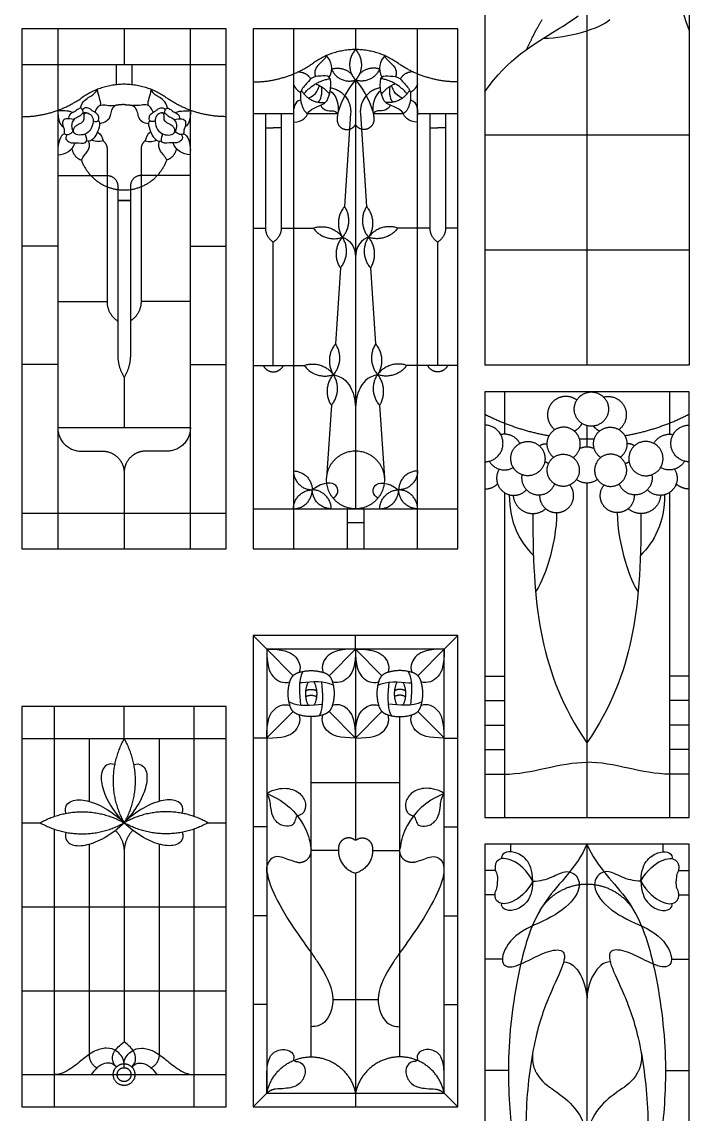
# Model space of a CAD drawing. Header units: millimetres. Extents: x -155 to 174, y -195 to 151.
# Drawn here: x 94.5 to 174.3, y -78.8 to 51.7 of the extents above; entities that cross this region are included whole.
import ezdxf

# ---------------------------------------------------------------- set-up
doc = ezdxf.new("R2010")
doc.units = ezdxf.units.MM
doc.header["$MEASUREMENT"] = 0
doc.layers.add('Layer 03', color=5, linetype='Continuous')

msp = doc.modelspace()

# ---------------------------------------------------------------- linework, layer by layer
at = {"layer": 'Layer 03'}
for p, q in [((149.85, 79.47), (149.85, 10.69)), ((98.79, 50.85), (98.79, -11.29)), ((114.66, -11.29), (114.66, 50.85)), ((126.97, 50.85), (126.97, -11.29)), ((134.4, 50.85), (134.4, 48.38)), ((141.83, -11.29), (141.83, 50.85)), ((118.95, 46.56), (94.5, 46.56)), ((134.4, 44.73), (134.4, -6.49)), ((149.85, 38.2), (174.3, 38.2)), ((104.69, 36.52), (104.69, 18.27)), ((108.76, 36.52), (108.76, 18.27)), ((105.98, 32.05), (105.98, 11.82)), ((107.48, 32.05), (107.48, 11.82)), ((122.17, 27.05), (123.63, 27.05)), ((125.52, 27.05), (129.34, 27.05)), ((143.28, 27.05), (139.46, 27.05)), ((146.63, 27.05), (145.17, 27.05)), ((149.85, 24.45), (174.3, 24.45)), ((122.17, 10.64), (128.26, 10.64)), ((146.63, 10.64), (140.54, 10.64)), ((174.3, 10.69), (149.85, 10.69)), ((149.85, 7.47), (149.85, -43.36)), ((174.3, 7.47), (149.85, 7.47)), ((152.21, 7.47), (152.21, 2.42)), ((171.94, 7.47), (171.94, 2.42)), ((174.3, -43.36), (174.3, 7.47)), ((152.21, -4.56), (152.21, -43.36)), ((171.94, -4.56), (171.94, -43.36)), ((122.17, -6.49), (146.63, -6.49)), ((94.5, -7), (118.95, -7)), ((122.17, -21.65), (122.17, -77.95)), ((146.63, -21.65), (122.17, -21.65)), ((146.63, -77.95), (146.63, -21.65)), ((145.01, -23.27), (123.79, -23.27)), ((123.79, -23.27), (123.79, -76.33)), ((126.95, -26.43), (123.79, -23.27)), ((134.4, -23.27), (134.4, -46.05)), ((141.85, -26.43), (145.01, -23.27)), ((145.01, -76.33), (145.01, -23.27)), ((98.35, -30.12), (98.35, -43.26)), ((115.1, -43.26), (115.1, -30.12)), ((118.95, -33.97), (94.5, -33.97)), ((149.85, -43.36), (174.3, -43.36)), ((98.35, -44.75), (98.35, -77.95)), ((115.1, -77.95), (115.1, -44.75)), ((134.4, -50.02), (134.4, -77.95)), ((94.5, -74.1), (118.95, -74.1)), ((123.79, -76.33), (145.01, -76.33)), ((122.17, -77.95), (146.63, -77.95))]:
    msp.add_line(p, q, dxfattribs=at)
for points in [[(149.85, 79.47), (174.3, 79.47), (174.3, 10.69)], [(162.07, 55.76), (162.07, 10.69)], [(106.73, 50.85), (106.73, 46.56)], [(105.78, 46.56), (105.78, 44.18)], [(107.67, 46.56), (107.67, 44.18)], [(122.17, 40.76), (126.97, 40.76)], [(123.63, 40.76), (123.63, 27.05)], [(125.52, 40.76), (125.52, 27.05)], [(128.65, 40.76), (132.28, 40.76)], [(133.82, 40.76), (133.08, 29.61)], [(134.98, 40.76), (135.72, 29.61)], [(136.52, 40.76), (140.15, 40.76)], [(141.83, 40.76), (146.63, 40.76)], [(143.28, 40.76), (143.28, 27.05)], [(145.17, 40.76), (145.17, 27.05)], [(123.63, 39.01), (124.57, 39.01)], [(125.52, 39.01), (124.57, 39.01)], [(143.28, 39.01), (144.23, 39.01)], [(145.17, 39.01), (144.23, 39.01)], [(98.79, 33.33), (104.69, 33.33)], [(114.66, 33.33), (108.76, 33.33)], [(105.98, 30.36), (107.46, 30.36)], [(107.48, 30.36), (105.99, 30.36)], [(98.79, 24.87), (94.5, 24.87)], [(114.66, 24.87), (118.95, 24.87)], [(124.57, 10.64), (124.57, 25.38)], [(144.23, 10.64), (144.23, 25.38)], [(132.6, 22.29), (132, 13.2)], [(136.2, 22.29), (136.8, 13.2)], [(98.79, 18.27), (104.69, 18.27)], [(114.66, 18.27), (108.76, 18.27)], [(98.79, 10.75), (94.5, 10.75)], [(114.66, 10.75), (118.95, 10.75)], [(106.73, 9.22), (106.73, 3.21)], [(131.52, 5.88), (130.94, -2.8)], [(137.28, 5.88), (137.85, -2.8)], [(98.79, 3.21), (114.66, 3.21)], [(162.07, 3.45), (162.07, 0.88)], [(101.59, 0.4), (104.14, 0.4)], [(111.86, 0.4), (109.31, 0.4)], [(106.73, -2.18), (106.73, -11.29)], [(162.07, -3.38), (162.07, -43.36)], [(133.4, -6.49), (133.4, -11.29)], [(135.4, -6.49), (135.4, -11.29)], [(133.4, -8.11), (135.4, -8.11)], [(123.79, -23.27), (122.17, -21.65)], [(134.4, -23.27), (134.4, -21.65)], [(145.01, -23.27), (146.63, -21.65)], [(134.4, -23.27), (131.24, -26.43)], [(134.4, -23.27), (137.56, -26.43)], [(149.85, -26.48), (152.21, -26.48)], [(174.3, -26.48), (171.94, -26.48)], [(149.85, -29.41), (152.21, -29.41)], [(174.3, -29.41), (171.94, -29.41)], [(106.73, -33.97), (106.73, -30.12)], [(126.95, -30.72), (123.79, -33.87)], [(129.09, -71.98), (129.09, -31.32)], [(134.4, -33.88), (131.24, -30.72)], [(134.4, -33.88), (137.56, -30.72)], [(139.71, -71.98), (139.71, -31.32)], [(141.85, -30.72), (145.01, -33.87)], [(149.85, -32.34), (152.21, -32.34)], [(174.3, -32.34), (171.94, -32.34)], [(123.79, -33.88), (122.17, -33.88)], [(145.01, -33.88), (146.63, -33.88)], [(102.54, -33.97), (102.54, -41.45)], [(110.92, -33.97), (110.92, -41.45)], [(149.85, -35.27), (152.21, -35.27)], [(174.3, -35.27), (171.94, -35.27)], [(149.85, -38.2), (152.21, -38.2)], [(174.3, -38.2), (171.94, -38.2)], [(129.09, -39.19), (139.71, -39.19)], [(94.5, -44.01), (96.69, -44.01)], [(116.76, -44.01), (118.95, -44.01)], [(123.79, -44.49), (122.17, -44.49)], [(145.01, -44.49), (146.63, -44.49)], [(102.54, -46.56), (102.54, -71.7)], [(110.92, -46.56), (110.92, -71.7)], [(152.96, -47.48), (152.96, -46.58)], [(162.07, -46.58), (162.07, -100.13)], [(171.19, -47.48), (171.19, -46.58)], [(106.73, -47.47), (106.73, -70.18)], [(132.35, -47.32), (129.09, -47.32)], [(136.45, -47.32), (139.71, -47.32)], [(151.13, -49.69), (149.85, -49.69)], [(173.02, -49.69), (174.3, -49.69)], [(151.08, -52.6), (149.85, -52.6)], [(173.06, -52.6), (174.3, -52.6)], [(94.5, -54.04), (118.95, -54.04)], [(123.79, -55.11), (122.17, -55.11)], [(145.01, -55.11), (146.63, -55.11)], [(151.96, -60.29), (149.85, -60.29)], [(172.19, -60.29), (174.3, -60.29)], [(94.5, -64.07), (118.95, -64.07)], [(131.69, -65.13), (137.11, -65.13)], [(123.79, -65.72), (122.17, -65.72)], [(145.01, -65.72), (146.63, -65.72)], [(106.73, -73.27), (106.73, -72.8)], [(152.68, -73.59), (149.85, -73.59)], [(171.47, -73.59), (174.3, -73.59)], [(123.79, -76.33), (122.17, -77.95)], [(145.01, -76.33), (146.63, -77.95)]]:
    msp.add_lwpolyline(points, dxfattribs=at)
for points in [[(94.5, -11.29), (118.95, -11.29), (118.95, 50.85), (94.5, 50.85)], [(122.17, -11.29), (146.63, -11.29), (146.63, 50.85), (122.17, 50.85)], [(94.5, -77.95), (118.95, -77.95), (118.95, -30.12), (94.5, -30.12)], [(149.85, -100.13), (174.3, -100.13), (174.3, -46.58), (149.85, -46.58)]]:
    msp.add_lwpolyline(points, close=True, dxfattribs=at)
for points, degree in [([(173.06, 59.66), (173.1, 58.49), (172.76, 56.32), (173.18, 53.72), (174.3, 50.65)], 3), ([(154.91, 48.44), (155.9, 50.65), (156.73, 51.96)], 2), ([(156.88, 49.74), (159.82, 49.77), (163.71, 50.91), (164.83, 51.96)], 3), ([(130.9, 47.64), (130.81, 47.26), (129.9, 46.66), (129.41, 45.83), (129.61, 45.14)], 3), ([(130.9, 47.64), (131.49, 46.97), (131.78, 46.05), (131.25, 45.09)], 3), ([(137.9, 47.64), (137.31, 46.97), (137.02, 46.05), (137.55, 45.09)], 3), ([(137.9, 47.64), (137.99, 47.26), (138.9, 46.66), (139.39, 45.83), (139.19, 45.14)], 3), ([(127.57, 45.73), (128.59, 45.65), (129.04, 44.87)], 2), ([(141.23, 45.73), (140.21, 45.65), (139.76, 44.87)], 2), ([(131.38, 44.92), (131.23, 45.21), (130.63, 45.26), (129.24, 45.13), (128.95, 44.76), (128.03, 43.79), (127.95, 43.51)], 3), ([(130.83, 42.08), (131.31, 42.58), (131.57, 43.96), (131.38, 44.92)], 3), ([(134.4, 44.73), (133.7, 44.04), (132.7, 42.25), (132.36, 41.07)], 3), ([(134.4, 44.73), (135.1, 44.04), (136.1, 42.25), (136.44, 41.07)], 3), ([(137.97, 42.08), (137.49, 42.58), (137.23, 43.96), (137.42, 44.92)], 3), ([(137.42, 44.92), (137.57, 45.21), (138.17, 45.26), (139.55, 45.13), (139.85, 44.76), (140.77, 43.79), (140.85, 43.51)], 3), ([(101.52, 41.38), (101.73, 42.23), (102.68, 42.75), (103.3, 43.16), (103.52, 43.62)], 3), ([(103.52, 43.62), (103.61, 42.84), (103.96, 42.25), (103.88, 41.72)], 3), ([(109.93, 43.62), (109.84, 42.84), (109.5, 42.25), (109.57, 41.72)], 3), ([(111.93, 41.38), (111.72, 42.23), (110.77, 42.75), (110.15, 43.16), (109.93, 43.62)], 3), ([(126.97, 44.29), (127.22, 43.58), (127.85, 43.26)], 2), ([(127.95, 43.51), (127.73, 43.08), (127.85, 41.94), (128.24, 40.99), (128.65, 40.76)], 3), ([(128.78, 42.58), (129.72, 42.92), (130.06, 43.86), (130.05, 44.09)], 3), ([(129.64, 44.29), (130.73, 43.81), (131.3, 43.07)], 2), ([(130.29, 43.96), (130.46, 43.08), (130.17, 42.3), (129.94, 42.09)], 3), ([(131.37, 43.45), (132.1, 43), (132.47, 41.67), (132.28, 40.76)], 3), ([(137.42, 43.45), (136.7, 43), (136.33, 41.67), (136.52, 40.76)], 3), ([(139.16, 44.29), (138.07, 43.81), (137.5, 43.07)], 2), ([(138.51, 43.96), (138.34, 43.08), (138.63, 42.3), (138.86, 42.09)], 3), ([(140.02, 42.58), (139.08, 42.92), (138.74, 43.86), (138.75, 44.09)], 3), ([(140.85, 43.51), (141.07, 43.08), (140.95, 41.94), (140.56, 40.99), (140.15, 40.76)], 3), ([(141.83, 44.29), (141.58, 43.58), (140.95, 43.26)], 2), ([(103.26, 40.88), (103.47, 41.38), (103.75, 41.79), (104.5, 41.78), (104.92, 41.69), (105.66, 41.69)], 3), ([(106.73, 41.8), (106.2, 41.8), (105.66, 41.69)], 2), ([(106.73, 41.8), (107.25, 41.8), (107.79, 41.69)], 2), ([(110.19, 40.88), (109.98, 41.38), (109.7, 41.79), (108.95, 41.78), (108.53, 41.69), (107.79, 41.69)], 3), ([(127.84, 42.33), (127.4, 42.25), (127.05, 41.7), (126.97, 41.12), (126.97, 40.52)], 3), ([(128.65, 40.76), (129.14, 41.44), (130.48, 41.72), (130.83, 42.08)], 3), ([(140.15, 40.76), (139.66, 41.44), (138.32, 41.72), (137.97, 42.08)], 3), ([(140.96, 42.33), (141.4, 42.25), (141.75, 41.7), (141.83, 41.12), (141.83, 40.52)], 3), ([(100.57, 40.84), (100, 41.17), (99.22, 40.96), (98.79, 41.12)], 3), ([(98.79, 41.12), (98.79, 40.16), (99, 39.3), (99.42, 39.2)], 3), ([(101.82, 40.75), (101.88, 41.11), (101.65, 41.45), (101.27, 41.32), (100.82, 40.93), (100.23, 40.71), (100.07, 40.3), (100.09, 40.07)], 3), ([(101.62, 39.64), (101.51, 39.56), (101.28, 39.47), (100.89, 39.23), (100.68, 38.92), (100.63, 38.52), (100.95, 38.16), (101.8, 38.13), (102.67, 38.57), (103.05, 39.52), (103.02, 40.43), (102.38, 40.86), (102.01, 40.84), (101.9, 40.52), (101.99, 39.95), (101.74, 39.72), (101.62, 39.64)], 3), ([(103.02, 39.86), (103.31, 39.72), (103.61, 39.82), (103.74, 40.07), (103.69, 40.55), (103.29, 40.9), (102.87, 41.05), (102.69, 41.31), (102.18, 41.48), (101.9, 41.39), (101.78, 41.2)], 3), ([(105.66, 41.69), (105.23, 41.38), (105.1, 40.37), (104.7, 39.74), (104.08, 39.59), (103.8, 39.52)], 3), ([(107.79, 41.69), (108.22, 41.38), (108.36, 40.37), (108.75, 39.74), (109.37, 39.59), (109.65, 39.52)], 3), ([(110.44, 39.86), (110.14, 39.72), (109.84, 39.82), (109.71, 40.07), (109.76, 40.55), (110.17, 40.9), (110.58, 41.05), (110.76, 41.31), (111.27, 41.48), (111.56, 41.39), (111.67, 41.2)], 3), ([(111.83, 39.64), (111.95, 39.56), (112.17, 39.47), (112.57, 39.23), (112.78, 38.92), (112.83, 38.52), (112.5, 38.16), (111.65, 38.13), (110.78, 38.57), (110.4, 39.52), (110.44, 40.43), (111.07, 40.86), (111.44, 40.84), (111.55, 40.52), (111.46, 39.95), (111.71, 39.72), (111.83, 39.64)], 3), ([(111.63, 40.75), (111.57, 41.11), (111.81, 41.45), (112.18, 41.32), (112.63, 40.93), (113.22, 40.71), (113.39, 40.3), (113.36, 40.07)], 3), ([(112.89, 40.84), (113.45, 41.17), (114.23, 40.96), (114.66, 41.12)], 3), ([(114.66, 41.12), (114.66, 40.16), (114.45, 39.3), (114.03, 39.2)], 3), ([(126.97, 39.72), (127.57, 39.73), (128.3, 40.07), (128.67, 40.53), (128.65, 40.76)], 3), ([(130.19, 41.72), (130.61, 41.13), (131.26, 41), (131.97, 41.12), (132.28, 40.76)], 3), ([(138.61, 41.72), (138.19, 41.13), (137.54, 41), (136.83, 41.12), (136.52, 40.76)], 3), ([(141.83, 39.72), (141.23, 39.73), (140.5, 40.07), (140.13, 40.53), (140.15, 40.76)], 3), ([(100.75, 40.02), (100.4, 40.08), (99.71, 40.15), (99.32, 39.88), (99.4, 39.13), (99.62, 38.81), (99.51, 38.24), (100.03, 38.15), (100.53, 38.46), (100.62, 38.62)], 3), ([(103.64, 39.91), (103.85, 39.75), (103.79, 39.11), (103.36, 38.05), (102.86, 37.49), (102.48, 37.4), (102.25, 37.48)], 3), ([(109.82, 39.91), (109.6, 39.75), (109.66, 39.11), (110.09, 38.05), (110.6, 37.49), (110.97, 37.4), (111.2, 37.48)], 3), ([(112.7, 40.02), (113.05, 40.08), (113.75, 40.15), (114.13, 39.88), (114.06, 39.13), (113.83, 38.81), (113.94, 38.24), (113.42, 38.15), (112.92, 38.46), (112.83, 38.62)], 3), ([(99.61, 38.33), (99.07, 38.15), (98.79, 37.12), (98.79, 36.31)], 3), ([(99.86, 38.21), (99.57, 37.68), (100.34, 37.14), (100.81, 37.32), (102.42, 37.05), (102.28, 37.81), (102.08, 38.3)], 3), ([(103.54, 38.52), (104.01, 38.28), (104.11, 37.76), (104.22, 37.47)], 3), ([(109.91, 38.52), (109.45, 38.28), (109.34, 37.76), (109.23, 37.47)], 3), ([(113.59, 38.21), (113.88, 37.68), (113.12, 37.14), (112.64, 37.32), (111.03, 37.05), (111.17, 37.81), (111.37, 38.3)], 3), ([(113.84, 38.33), (114.38, 38.15), (114.66, 37.12), (114.66, 36.31)], 3), ([(98.79, 35.82), (99.77, 35.86), (100.54, 36.34), (100.88, 37.25)], 3), ([(100.47, 36.55), (100.7, 35.51), (101.62, 35.17)], 2), ([(101.62, 35.17), (101.82, 35.61), (102.47, 36.19), (102.69, 36.99), (102.47, 37.44)], 3), ([(104.22, 37.47), (103.79, 37.32), (103.07, 37.42), (102.83, 37.55)], 3), ([(109.23, 37.47), (109.66, 37.32), (110.38, 37.42), (110.62, 37.55)], 3), ([(111.83, 35.17), (111.63, 35.61), (110.98, 36.19), (110.76, 36.99), (110.98, 37.44)], 3), ([(112.99, 36.55), (112.75, 35.51), (111.83, 35.17)], 2), ([(114.66, 35.82), (113.69, 35.86), (112.92, 36.34), (112.58, 37.25)], 3), ([(132.84, 25.95), (133.6, 25.72), (134.4, 24.9), (134.4, 23.53)], 3), ([(135.96, 25.95), (135.2, 25.72), (134.4, 24.9), (134.4, 23.53)], 3), ([(131.76, 9.54), (133.07, 9.23), (134.03, 7.9), (134.4, 6.39), (134.4, 5.21)], 3), ([(137.04, 9.54), (135.73, 9.23), (134.77, 7.9), (134.4, 6.39), (134.4, 5.21)], 3), ([(131.72, -5.23), (132.32, -4.87), (132.62, -3.4), (130.67, -3.18), (129.23, -4.23)], 3), ([(137.08, -5.23), (136.48, -4.87), (136.18, -3.4), (138.13, -3.18), (139.56, -4.23)], 3), ([(152.78, -4.81), (152.81, -8.21), (154.02, -10.42), (155.68, -12.08)], 3), ([(171.37, -4.81), (171.34, -8.21), (170.12, -10.42), (168.47, -12.08)], 3), ([(155.6, -7.06), (155.6, -13.49), (156.16, -22.25), (159.11, -30.09), (162.07, -34.47)], 3), ([(158.45, -6.95), (158.45, -10.81), (156.79, -15.4), (155.93, -16.38)], 3), ([(168.54, -7.06), (168.54, -13.49), (167.98, -22.25), (165.03, -30.09), (162.07, -34.47)], 3), ([(165.7, -6.95), (165.7, -10.81), (167.36, -15.4), (168.21, -16.38)], 3), ([(123.79, -23.27), (125.71, -23.27), (127.28, -23.79), (127.93, -25.26), (127.68, -26.03)], 3), ([(123.79, -23.27), (123.79, -25.19), (124.31, -26.76), (125.78, -27.41), (126.55, -27.16)], 3), ([(134.4, -23.27), (132.47, -23.27), (130.91, -23.79), (130.25, -25.26), (130.51, -26.03)], 3), ([(134.4, -23.27), (134.4, -25.19), (133.88, -26.76), (132.4, -27.41), (131.63, -27.16)], 3), ([(134.4, -23.27), (134.4, -25.19), (134.92, -26.76), (136.4, -27.41), (137.17, -27.16)], 3), ([(134.4, -23.27), (136.33, -23.27), (137.89, -23.79), (138.55, -25.26), (138.29, -26.03)], 3), ([(145.01, -23.27), (143.09, -23.27), (141.52, -23.79), (140.87, -25.26), (141.12, -26.03)], 3), ([(145.01, -23.27), (145.01, -25.19), (144.49, -26.76), (143.02, -27.41), (142.25, -27.16)], 3), ([(128.1, -25.93), (127.48, -27.09), (127.74, -28.71), (127.81, -29.94)], 3), ([(140.7, -25.93), (141.32, -27.09), (141.06, -28.71), (140.99, -29.94)], 3), ([(131.74, -27.58), (130.66, -27.01), (129.2, -27.18), (128.01, -27.27)], 3), ([(130.08, -31.22), (130.71, -30.05), (130.45, -28.44), (130.37, -27.21)], 3), ([(137.06, -27.58), (138.14, -27.01), (139.6, -27.18), (140.79, -27.27)], 3), ([(138.72, -31.22), (138.09, -30.05), (138.35, -28.44), (138.43, -27.21)], 3), ([(123.79, -33.88), (123.79, -31.95), (124.31, -30.39), (125.78, -29.73), (126.55, -29.99)], 3), ([(126.45, -29.56), (127.61, -30.19), (129.23, -29.93), (130.46, -29.85)], 3), ([(134.4, -33.88), (134.4, -31.95), (133.88, -30.39), (132.4, -29.73), (131.63, -29.99)], 3), ([(134.4, -33.88), (134.4, -31.95), (134.92, -30.39), (136.4, -29.73), (137.17, -29.99)], 3), ([(142.35, -29.56), (141.19, -30.19), (139.57, -29.93), (138.34, -29.85)], 3), ([(145.01, -33.88), (145.01, -31.95), (144.49, -30.39), (143.02, -29.73), (142.25, -29.99)], 3), ([(123.79, -33.88), (125.71, -33.88), (127.28, -33.36), (127.93, -31.88), (127.68, -31.11)], 3), ([(134.4, -33.88), (132.47, -33.88), (130.91, -33.36), (130.25, -31.88), (130.51, -31.11)], 3), ([(134.4, -33.88), (136.33, -33.88), (137.89, -33.36), (138.55, -31.88), (138.29, -31.11)], 3), ([(145.01, -33.88), (143.09, -33.88), (141.52, -33.36), (140.87, -31.88), (141.12, -31.11)], 3), ([(105.59, -37.05), (104.78, -36.81), (103.89, -37.63), (104, -39.58), (104.81, -41.61), (106.05, -43.33), (106.73, -44.01)], 3), ([(107.86, -37.05), (108.67, -36.81), (109.56, -37.63), (109.46, -39.58), (108.65, -41.61), (107.4, -43.33), (106.73, -44.01)], 3), ([(152.21, -38.2), (155.41, -38.2), (158.9, -36.77), (162.07, -36.77)], 3), ([(171.94, -38.2), (168.73, -38.2), (165.24, -36.77), (162.07, -36.77)], 3), ([(99.77, -42.87), (99.53, -42.06), (100.35, -41.17), (102.3, -41.27), (104.33, -42.09), (106.05, -43.33), (106.73, -44.01)], 3), ([(113.68, -42.87), (113.92, -42.06), (113.11, -41.17), (111.15, -41.27), (109.12, -42.09), (107.4, -43.33), (106.73, -44.01)], 3), ([(99.77, -45.14), (99.53, -45.95), (100.35, -46.84), (102.3, -46.74), (104.33, -45.92), (106.05, -44.68), (106.73, -44.01)], 3), ([(113.68, -45.14), (113.92, -45.95), (113.11, -46.84), (111.15, -46.74), (109.12, -45.92), (107.4, -44.68), (106.73, -44.01)], 3), ([(162.07, -46.58), (160.86, -49.36), (156.59, -53), (153.98, -60.2), (152.32, -71.75), (153.08, -81.4), (153.76, -86.8), (153.96, -94.02), (152.96, -97.02)], 3), ([(162.07, -46.58), (163.28, -49.36), (167.55, -53), (170.16, -60.2), (171.83, -71.75), (171.06, -81.4), (170.39, -86.8), (170.19, -94.02), (171.19, -97.02)], 3), ([(155.61, -50.98), (154.88, -49.62), (152.98, -48.16), (151.24, -48.26), (150.98, -49.56), (151.36, -50.09), (151.39, -50.64), (151.39, -50.98)], 3), ([(155.61, -50.98), (155.56, -49.63), (154.98, -48.27), (153.32, -47.36), (152.07, -47.53), (151.81, -48.06), (151.9, -48.3)], 3), ([(168.53, -50.98), (168.59, -49.63), (169.17, -48.27), (170.82, -47.36), (172.07, -47.53), (172.34, -48.06), (172.24, -48.3)], 3), ([(168.53, -50.98), (169.27, -49.62), (171.16, -48.16), (172.9, -48.26), (173.17, -49.56), (172.79, -50.09), (172.75, -50.64), (172.75, -50.98)], 3), ([(155.61, -50.98), (156.51, -50.98), (157.9, -50.57), (159.72, -49.5), (161.28, -50.5), (161.18, -52.74), (158.02, -55.47), (153.55, -56.94), (151.56, -60.08), (152.37, -61.63), (154.77, -60.67), (157.25, -59.29), (159.49, -59.01), (159.45, -60.73), (157.65, -64.33), (155.73, -69.46), (154.51, -78.82), (155.09, -87.15), (156.89, -92.98), (160.07, -95.35), (162.07, -95.35)], 3), ([(168.53, -50.98), (167.63, -50.98), (166.24, -50.57), (164.43, -49.5), (162.86, -50.5), (162.97, -52.74), (166.13, -55.47), (170.6, -56.94), (172.59, -60.08), (171.78, -61.63), (169.38, -60.67), (166.89, -59.29), (164.65, -59.01), (164.69, -60.73), (166.5, -64.33), (168.42, -69.46), (169.64, -78.82), (169.06, -87.15), (167.26, -92.98), (164.07, -95.35), (162.07, -95.35)], 3), ([(155.61, -50.98), (154.88, -52.34), (152.98, -53.79), (151.24, -53.7), (150.98, -52.39), (151.36, -51.86), (151.39, -51.31), (151.39, -50.98)], 3), ([(155.61, -50.98), (155.56, -52.32), (154.98, -53.68), (153.32, -54.59), (152.07, -54.42), (151.81, -53.89), (151.9, -53.66)], 3), ([(168.53, -50.98), (169.27, -52.34), (171.16, -53.79), (172.9, -53.7), (173.17, -52.39), (172.79, -51.86), (172.75, -51.31), (172.75, -50.98)], 3), ([(168.53, -50.98), (168.59, -52.32), (169.17, -53.68), (170.82, -54.59), (172.07, -54.42), (172.34, -53.89), (172.24, -53.66)], 3), ([(159.29, -60.62), (160.11, -60.62), (161.51, -61.91), (162.07, -64.22), (162.07, -65.18)], 3), ([(164.86, -60.62), (164.04, -60.62), (162.64, -61.91), (162.07, -64.22), (162.07, -65.18)], 3), ([(105.81, -73.18), (105.46, -72.83), (105.25, -72.2), (105.47, -71.36), (106.13, -70.61), (106.73, -70.18)], 3), ([(107.64, -73.18), (107.99, -72.83), (108.2, -72.2), (107.98, -71.36), (107.32, -70.61), (106.73, -70.18)], 3), ([(106.73, -72.8), (106.73, -72.18), (105.97, -71.18), (104.65, -70.81), (103.15, -71.23), (101.95, -72.11), (100.44, -73.4), (99.16, -74.1), (98.35, -74.1)], 3), ([(106.73, -72.8), (106.73, -72.18), (107.49, -71.18), (108.81, -70.81), (110.3, -71.23), (111.5, -72.11), (113.01, -73.4), (114.29, -74.1), (115.1, -74.1)], 3), ([(105.81, -73.18), (105.46, -72.83), (104.82, -72.63), (103.99, -72.84), (103.23, -73.5), (102.8, -74.1)], 3), ([(107.64, -73.18), (107.99, -72.83), (108.63, -72.63), (109.46, -72.84), (110.22, -73.5), (110.65, -74.1)], 3)]:
    msp.add_open_spline(points, degree=degree, dxfattribs=at)
for points, knots in [([(149.85, 43.31), (152.67, 47.36), (156.48, 49.41), (160.2, 51.83), (161.04, 52.4)], [0, 0, 0, 0, 14.329358, 18.581767, 18.581767, 18.581767, 18.581767]), ([(101.73, 40.7), (101.7, 40.68), (101.58, 40.58), (101.49, 40.41), (100.84, 40.18), (100.49, 39.71), (100.43, 39.26), (100.47, 39.05), (100.48, 39.01)], [0.589754, 0.589754, 0.589754, 0.589754, 0.834135, 1.668269, 2.502404, 3.336539, 4.170674, 4.337174, 4.337174, 4.337174, 4.337174]), ([(111.72, 40.7), (111.75, 40.68), (111.87, 40.58), (111.96, 40.41), (112.61, 40.18), (112.96, 39.71), (113.02, 39.26), (112.98, 39.05), (112.97, 39.01)], [0.589754, 0.589754, 0.589754, 0.589754, 0.834135, 1.668269, 2.502404, 3.336539, 4.170674, 4.337174, 4.337174, 4.337174, 4.337174]), ([(123.79, -40.5), (124.67, -39.96), (126.33, -39.72), (127.86, -40.43), (128.59, -41.73), (128.25, -42.9), (127.74, -43.08), (127.25, -43.25), (127.16, -43.96), (126.77, -44.46), (125.55, -44.46), (124.51, -43.51), (124.3, -42.46), (124.21, -41.59), (124.14, -41.31)], [0, 0, 0, 0, 1.982943, 3.965885, 5.948828, 7.931771, 9.914714, 11.897656, 13.880599, 15.863542, 17.846485, 19.829427, 21.81237, 22.94802, 22.94802, 22.94802, 22.94802]), ([(145.01, -40.5), (144.13, -39.96), (142.47, -39.72), (140.94, -40.43), (140.21, -41.73), (140.55, -42.9), (141.06, -43.08), (141.55, -43.25), (141.64, -43.96), (142.03, -44.46), (143.25, -44.46), (144.29, -43.51), (144.5, -42.46), (144.59, -41.59), (144.65, -41.31)], [0, 0, 0, 0, 1.982943, 3.965885, 5.948828, 7.931771, 9.914714, 11.897656, 13.880599, 15.863542, 17.846485, 19.829427, 21.81237, 22.94802, 22.94802, 22.94802, 22.94802]), ([(123.79, -40.5), (126.22, -41.53), (128.36, -44.13), (128.94, -46.12), (129.05, -46.95), (129.08, -47.13)], [0, 0, 0, 0, 4.573273, 9.146546, 10.810412, 10.810412, 10.810412, 10.810412]), ([(145.01, -40.5), (142.58, -41.53), (140.44, -44.13), (139.86, -46.12), (139.75, -46.95), (139.72, -47.13)], [0, 0, 0, 0, 4.573273, 9.146546, 10.810412, 10.810412, 10.810412, 10.810412]), ([(127.42, -48.72), (127.27, -48.69), (126.59, -48.52), (125.22, -47.86), (124.24, -48.21), (123.93, -48.81), (123.85, -49.1)], [21.449317, 21.449317, 21.449317, 21.449317, 22.866366, 27.439639, 32.012912, 34.933212, 34.933212, 34.933212, 34.933212]), ([(141.38, -48.72), (141.53, -48.69), (142.21, -48.52), (143.58, -47.86), (144.56, -48.21), (144.87, -48.81), (144.95, -49.1)], [21.449317, 21.449317, 21.449317, 21.449317, 22.866366, 27.439639, 32.012912, 34.933212, 34.933212, 34.933212, 34.933212]), ([(123.82, -49.97), (123.91, -50.51), (124.28, -51.87), (126.18, -55.52), (128.29, -58.38), (129.09, -59.52)], [37.367107, 37.367107, 37.367107, 37.367107, 41.159458, 45.732731, 49.086618, 49.086618, 49.086618, 49.086618]), ([(144.98, -49.97), (144.89, -50.51), (144.52, -51.87), (142.62, -55.52), (140.51, -58.38), (139.71, -59.52)], [37.367107, 37.367107, 37.367107, 37.367107, 41.159458, 45.732731, 49.086618, 49.086618, 49.086618, 49.086618]), ([(129.09, -59.52), (129.38, -59.94), (130.72, -61.86), (132.16, -64.64), (131.08, -68.11), (129.66, -68.37), (129.09, -68.37)], [49.086618, 49.086618, 49.086618, 49.086618, 50.306004, 54.879278, 59.452551, 64.025824, 64.025824, 64.025824, 64.025824]), ([(139.71, -59.52), (139.41, -59.94), (138.08, -61.86), (136.64, -64.64), (137.72, -68.11), (139.14, -68.37), (139.71, -68.37)], [49.086618, 49.086618, 49.086618, 49.086618, 50.306004, 54.879278, 59.452551, 64.025824, 64.025824, 64.025824, 64.025824]), ([(123.79, -76.33), (123.79, -74.24), (123.79, -72.91), (124.34, -71.36), (126.09, -70.91), (127.1, -71.68), (127, -72.14), (126.97, -72.39), (127.24, -72.55), (127.7, -72.53), (128.35, -73.04), (128.45, -74.17), (127.7, -75.42), (126.25, -75.78), (125.19, -75.8), (124.84, -75.83)], [0, 0, 0, 0, 2.098448, 4.196895, 6.295343, 8.393791, 10.492238, 12.590686, 14.689133, 16.787581, 18.886029, 20.984476, 23.082924, 25.181372, 26.334377, 26.334377, 26.334377, 26.334377]), ([(145.01, -76.33), (145.01, -74.24), (145.01, -72.91), (144.46, -71.36), (142.71, -70.91), (141.7, -71.68), (141.8, -72.14), (141.83, -72.39), (141.56, -72.55), (141.1, -72.53), (140.45, -73.04), (140.35, -74.17), (141.1, -75.42), (142.55, -75.78), (143.61, -75.8), (143.96, -75.83)], [0, 0, 0, 0, 2.098448, 4.196895, 6.295343, 8.393791, 10.492238, 12.590686, 14.689133, 16.787581, 18.886029, 20.984476, 23.082924, 25.181372, 26.334377, 26.334377, 26.334377, 26.334377]), ([(156.05, -73.93), (156.63, -74.96), (158.58, -76.21), (160.68, -77.86), (162.07, -80.26), (162.07, -82.51)], [1.742588, 1.742588, 1.742588, 1.742588, 5.805251, 11.610502, 17.415754, 17.415754, 17.415754, 17.415754]), ([(168.1, -73.93), (167.52, -74.96), (165.57, -76.21), (163.47, -77.86), (162.07, -80.26), (162.07, -82.51)], [1.742588, 1.742588, 1.742588, 1.742588, 5.805251, 11.610502, 17.415754, 17.415754, 17.415754, 17.415754])]:
    msp.add_open_spline(points, degree=3, knots=knots, dxfattribs=at)
for points, weights in [([(139.44, 46.78), (134.4, 50.33), (129.36, 46.78)], [1, 0.817915526908, 1]), ([(134.4, 48.38), (132.74, 46.55), (134.4, 44.73)], [1, 0.738820989897, 1]), ([(134.4, 48.38), (136.06, 46.55), (134.4, 44.73)], [1, 0.738820989897, 1]), ([(122.17, 44.51), (126.13, 44.51), (129.36, 46.78)], [1, 0.953392608375, 1]), ([(131.52, 46.05), (132.92, 46.49), (133.94, 45.43)], [1, 0.847858340296, 1]), ([(131.52, 46.05), (132.36, 44.08), (134.4, 44.73)], [1, 0.738820989897, 1]), ([(137.28, 46.05), (136.44, 44.08), (134.4, 44.73)], [1, 0.738820989897, 1]), ([(137.28, 46.05), (135.88, 46.49), (134.86, 45.43)], [1, 0.847858340296, 1]), ([(146.63, 44.51), (142.67, 44.51), (139.44, 46.78)], [1, 0.953392608375, 1]), ([(128.24, 43.09), (129.47, 44.59), (131.38, 44.92)], [1, 0.93706887506, 1]), ([(140.56, 43.09), (139.33, 44.59), (137.42, 44.92)], [1, 0.93706887506, 1]), ([(111.77, 42.63), (106.73, 46.18), (101.69, 42.63)], [1, 0.817915526908, 1]), ([(127.95, 43.51), (128.89, 41.8), (130.83, 42.08)], [1, 0.821383548072, 1]), ([(131.42, 43.82), (133.99, 43.37), (133.82, 40.76)], [1, 0.744415970625, 1]), ([(137.38, 43.82), (134.81, 43.37), (134.98, 40.76)], [1, 0.744415970625, 1]), ([(140.85, 43.51), (139.91, 41.8), (137.97, 42.08)], [1, 0.821383548072, 1]), ([(94.5, 40.36), (98.45, 40.36), (101.69, 42.63)], [1, 0.953392608375, 1]), ([(118.95, 40.36), (115, 40.36), (111.77, 42.63)], [1, 0.953392608375, 1]), ([(102.21, 40.83), (101.95, 40.83), (101.73, 40.7)], [1, 0.961974500096, 1]), ([(111.25, 40.83), (111.5, 40.83), (111.72, 40.7)], [1, 0.961974500096, 1]), ([(132.36, 41.07), (132.2, 40.54), (132.21, 39.98)], [1, 0.989203844336, 1]), ([(136.44, 41.07), (136.6, 40.54), (136.59, 39.98)], [1, 0.989203844336, 1]), ([(100.48, 39.01), (100.55, 38.69), (100.75, 38.41)], [1, 0.980605611627, 1]), ([(112.97, 39.01), (112.9, 38.69), (112.71, 38.41)], [1, 0.980605611627, 1]), ([(104.22, 37.47), (104.69, 37.11), (104.69, 36.52)], [1, 0.896935630433, 1]), ([(109.23, 37.47), (108.76, 37.11), (108.76, 36.52)], [1, 0.896935630433, 1]), ([(104.69, 33.33), (105.98, 33.33), (105.98, 32.05)], [1, 0.707106781187, 1]), ([(108.76, 33.33), (107.48, 33.33), (107.48, 32.05)], [1, 0.707106781187, 1]), ([(133.08, 29.61), (131.61, 27.87), (132.84, 25.95)], [1, 0.804207807563, 1]), ([(133.08, 29.61), (134.32, 27.69), (132.84, 25.95)], [1, 0.804207807563, 1]), ([(135.72, 29.61), (134.48, 27.69), (135.96, 25.95)], [1, 0.804207807563, 1]), ([(135.72, 29.61), (137.19, 27.87), (135.96, 25.95)], [1, 0.804207807563, 1]), ([(123.63, 27.05), (123.63, 25.95), (124.57, 25.38)], [1, 0.870269914318, 1]), ([(125.52, 27.05), (125.52, 25.95), (124.57, 25.38)], [1, 0.870269914318, 1]), ([(129.34, 27.05), (131.5, 27.79), (132.84, 25.95)], [1, 0.804207807563, 1]), ([(129.34, 27.05), (130.69, 25.21), (132.84, 25.95)], [1, 0.804207807563, 1]), ([(139.46, 27.05), (137.3, 27.79), (135.96, 25.95)], [1, 0.804207807563, 1]), ([(139.46, 27.05), (138.11, 25.21), (135.96, 25.95)], [1, 0.804207807563, 1]), ([(143.28, 27.05), (143.28, 25.95), (144.23, 25.38)], [1, 0.870269914318, 1]), ([(145.17, 27.05), (145.17, 25.95), (144.23, 25.38)], [1, 0.870269914318, 1]), ([(132.6, 22.29), (131.37, 24.21), (132.84, 25.95)], [1, 0.804207807563, 1]), ([(132.6, 22.29), (134.07, 24.03), (132.84, 25.95)], [1, 0.804207807563, 1]), ([(136.2, 22.29), (134.73, 24.03), (135.96, 25.95)], [1, 0.804207807563, 1]), ([(136.2, 22.29), (137.43, 24.21), (135.96, 25.95)], [1, 0.804207807563, 1]), ([(104.69, 18.27), (104.69, 16.75), (105.98, 15.94)], [1, 0.875720050459, 1]), ([(108.76, 18.27), (108.76, 16.75), (107.48, 15.94)], [1, 0.875720050459, 1]), ([(132, 13.2), (130.53, 11.46), (131.76, 9.54)], [1, 0.804207807563, 1]), ([(132, 13.2), (133.23, 11.28), (131.76, 9.54)], [1, 0.804207807563, 1]), ([(136.8, 13.2), (135.57, 11.28), (137.04, 9.54)], [1, 0.804207807563, 1]), ([(136.8, 13.2), (138.27, 11.46), (137.04, 9.54)], [1, 0.804207807563, 1]), ([(105.98, 11.82), (105.98, 10.41), (106.73, 9.22)], [1, 0.960943143622, 1]), ([(107.48, 11.82), (107.48, 10.41), (106.73, 9.22)], [1, 0.960943143622, 1]), ([(128.26, 10.64), (130.41, 11.38), (131.76, 9.54)], [1, 0.804207807563, 1]), ([(128.26, 10.64), (129.6, 8.79), (131.76, 9.54)], [1, 0.804207807563, 1]), ([(140.54, 10.64), (138.39, 11.38), (137.04, 9.54)], [1, 0.804207807563, 1]), ([(140.54, 10.64), (139.2, 8.79), (137.04, 9.54)], [1, 0.804207807563, 1]), ([(131.52, 5.88), (130.29, 7.8), (131.76, 9.54)], [1, 0.804207807563, 1]), ([(131.52, 5.88), (132.99, 7.62), (131.76, 9.54)], [1, 0.804207807563, 1]), ([(137.28, 5.88), (135.81, 7.62), (137.04, 9.54)], [1, 0.804207807563, 1]), ([(137.28, 5.88), (138.51, 7.8), (137.04, 9.54)], [1, 0.804207807563, 1]), ([(149.85, 4.82), (153.5, 2.94), (157.54, 2.25)], [1, 0.988395079148, 1]), ([(166.6, 2.25), (170.65, 2.94), (174.3, 4.82)], [1, 0.988395079148, 1]), ([(98.79, 3.21), (98.79, 0.4), (101.59, 0.4)], [1, 0.707106781187, 1]), ([(114.66, 3.21), (114.66, 0.4), (111.86, 0.4)], [1, 0.707106781187, 1]), ([(160.57, 2.79), (161.18, 3.11), (161.5, 3.71)], [1, 0.95529886902, 1]), ([(163.57, 2.79), (163.15, 3.01), (162.85, 3.39)], [1, 0.977079233211, 1]), ([(154.07, 1.32), (153.31, 2.7), (151.77, 2.37)], [1, 0.803548800868, 1]), ([(161.19, 1.87), (162.07, 1.84), (162.96, 1.87)], [1, 0.999448206184, 1]), ([(170.07, 1.32), (170.84, 2.7), (172.38, 2.37)], [1, 0.803548800868, 1]), ([(156.4, 1.01), (156.78, 1.35), (157.29, 1.27)], [1, 0.902835672919, 1]), ([(162.95, 0.69), (162.07, 1.09), (161.19, 0.69)], [1, 0.910837222534, 1]), ([(167.75, 1.01), (167.36, 1.35), (166.86, 1.27)], [1, 0.902835672919, 1]), ([(150.38, -0.8), (151.45, -2.6), (153.27, -1.56)], [1, 0.714004412692, 1]), ([(157.48, -1.11), (157.27, -0.96), (157.03, -0.87)], [1, 0.992174057126, 1]), ([(166.66, -1.11), (166.88, -0.96), (167.12, -0.87)], [1, 0.992174057126, 1]), ([(173.76, -0.8), (172.69, -2.6), (170.88, -1.56)], [1, 0.714004412692, 1]), ([(126.97, -1.97), (127, -4.2), (129.23, -4.23)], [1, 0.715787817253, 1]), ([(126.97, -1.97), (129.21, -2), (129.23, -4.23)], [1, 0.715787817253, 1]), ([(141.83, -1.97), (139.59, -2), (139.56, -4.23)], [1, 0.715787817253, 1]), ([(141.83, -1.97), (141.8, -4.2), (139.56, -4.23)], [1, 0.715787817253, 1]), ([(149.85, -4.13), (150.74, -4.13), (151.39, -3.51)], [1, 0.928523097362, 1]), ([(160.83, -2.98), (162.07, -3.88), (163.32, -2.98)], [1, 0.810353348935, 1]), ([(174.3, -4.13), (173.4, -4.13), (172.76, -3.51)], [1, 0.928523097362, 1]), ([(126.97, -6.49), (127, -4.26), (129.23, -4.23)], [1, 0.715787817253, 1]), ([(126.97, -6.49), (129.21, -6.46), (129.23, -4.23)], [1, 0.715787817253, 1]), ([(131.5, -6.49), (129.26, -6.46), (129.23, -4.23)], [1, 0.715787817253, 1]), ([(131.5, -6.49), (131.47, -4.26), (129.23, -4.23)], [1, 0.715787817253, 1]), ([(137.3, -6.49), (137.33, -4.26), (139.56, -4.23)], [1, 0.715787817253, 1]), ([(137.3, -6.49), (139.54, -6.46), (139.56, -4.23)], [1, 0.715787817253, 1]), ([(141.83, -6.49), (139.59, -6.46), (139.56, -4.23)], [1, 0.715787817253, 1]), ([(141.83, -6.49), (141.8, -4.26), (139.56, -4.23)], [1, 0.715787817253, 1]), ([(127.46, -26.1), (129.09, -25.53), (130.72, -26.1)], [1, 0.942321273746, 1]), ([(141.34, -26.1), (139.71, -25.53), (138.08, -26.1)], [1, 0.942321273746, 1]), ([(126.62, -30.2), (126.05, -28.57), (126.62, -26.94)], [1, 0.942321267685, 1]), ([(126.62, -26.94), (126.84, -26.32), (127.46, -26.1)], [1, 0.902997502745, 1]), ([(128.01, -27.27), (127.87, -27.28), (127.72, -27.29)], [1, 0.999990576274, 1]), ([(128.73, -27.22), (128.07, -28.59), (128.73, -29.97)], [1, 0.901742735295, 1]), ([(129.43, -27.18), (130.11, -28.55), (129.47, -29.93)], [1, 0.901860566863, 1]), ([(130.72, -26.1), (131.34, -26.32), (131.56, -26.94)], [1, 0.90299757747, 1]), ([(131.56, -26.94), (132.14, -28.57), (131.56, -30.2)], [1, 0.94232119449, 1]), ([(137.24, -26.94), (136.66, -28.57), (137.24, -30.2)], [1, 0.94232119449, 1]), ([(138.08, -26.1), (137.46, -26.32), (137.24, -26.94)], [1, 0.90299757747, 1]), ([(139.37, -27.18), (138.69, -28.55), (139.33, -29.93)], [1, 0.901860566863, 1]), ([(140.07, -27.22), (140.73, -28.59), (140.07, -29.97)], [1, 0.901742735295, 1]), ([(140.79, -27.27), (140.93, -27.28), (141.07, -27.29)], [1, 0.999990576274, 1]), ([(142.18, -26.94), (141.96, -26.32), (141.34, -26.1)], [1, 0.902997502745, 1]), ([(142.18, -30.2), (142.75, -28.57), (142.18, -26.94)], [1, 0.942321267685, 1]), ([(128.44, -28.24), (129.09, -27.87), (129.75, -28.24)], [1, 0.869537121949, 1]), ([(140.36, -28.24), (139.71, -27.87), (139.05, -28.24)], [1, 0.869537121949, 1]), ([(128.44, -28.94), (129.09, -28.57), (129.75, -28.94)], [1, 0.869537121949, 1]), ([(140.36, -28.94), (139.71, -28.57), (139.05, -28.94)], [1, 0.869537121949, 1]), ([(127.46, -31.04), (126.84, -30.82), (126.62, -30.2)], [1, 0.902997713447, 1]), ([(130.72, -31.04), (129.09, -31.62), (127.46, -31.04)], [1, 0.942321277915, 1]), ([(131.56, -30.2), (131.34, -30.82), (130.72, -31.04)], [1, 0.902997613355, 1]), ([(137.24, -30.2), (137.46, -30.82), (138.08, -31.04)], [1, 0.902997613355, 1]), ([(138.08, -31.04), (139.71, -31.62), (141.34, -31.04)], [1, 0.942321277915, 1]), ([(141.34, -31.04), (141.96, -30.82), (142.18, -30.2)], [1, 0.902997713447, 1]), ([(106.73, -33.97), (103.89, -38.99), (106.73, -44.01)], [1, 0.870334259622, 1]), ([(106.73, -33.97), (109.56, -38.99), (106.73, -44.01)], [1, 0.870334259622, 1]), ([(124.14, -41.31), (124.04, -40.87), (123.79, -40.5)], [1, 0.983973348218, 1]), ([(144.65, -41.31), (144.76, -40.87), (145.01, -40.5)], [1, 0.983973348218, 1]), ([(96.69, -44.01), (101.71, -41.17), (106.73, -44.01)], [1, 0.870334259622, 1]), ([(116.76, -44.01), (111.74, -41.17), (106.73, -44.01)], [1, 0.870334259622, 1]), ([(96.69, -44.01), (101.71, -46.84), (106.73, -44.01)], [1, 0.870334259622, 1]), ([(116.76, -44.01), (111.74, -46.84), (106.73, -44.01)], [1, 0.870334259622, 1]), ([(105.68, -44.91), (106.73, -45.97), (106.73, -47.47)], [1, 0.925983396574, 1]), ([(107.77, -44.91), (106.73, -45.97), (106.73, -47.47)], [1, 0.925983396574, 1]), ([(132.4, -46.8), (131.91, -49.33), (134.4, -50.02)], [1, 0.735234072992, 1]), ([(134.24, -46.01), (134.4, -46.11), (134.56, -46.01)], [1, 0.841196437783, 1]), ([(136.4, -46.8), (136.89, -49.33), (134.4, -50.02)], [1, 0.735234072992, 1]), ([(123.82, -49.97), (123.74, -49.53), (123.85, -49.1)], [1, 0.977501633911, 1]), ([(144.98, -49.97), (145.06, -49.53), (144.95, -49.1)], [1, 0.977501633911, 1]), ([(102.54, -71.7), (102.54, -72.79), (103.49, -73.31)], [1, 0.861663837727, 1]), ([(110.92, -71.7), (110.92, -72.79), (109.96, -73.31)], [1, 0.861663837727, 1]), ([(155.61, -71.32), (155.36, -72.7), (156.05, -73.93)], [1, 0.939819653928, 1]), ([(168.54, -71.32), (168.79, -72.7), (168.1, -73.93)], [1, 0.939819653928, 1]), ([(124.84, -75.83), (124.23, -75.9), (123.79, -76.33)], [1, 0.941941360782, 1]), ([(143.96, -75.83), (144.57, -75.9), (145.01, -76.33)], [1, 0.941941360782, 1])]:
    msp.add_rational_spline(points, weights, degree=2, dxfattribs=at)
for points, weights, knots in [([(132.21, 39.98), (132.22, 39.09), (133.08, 38.86), (133.95, 38.63), (134.4, 39.41)], [1, 0.795242928741, 1, 0.795242928741, 1], [13.181139, 13.181139, 13.181139, 15.660165, 15.660165, 18.139192, 18.139192, 18.139192]), ([(136.59, 39.98), (136.58, 39.09), (135.71, 38.86), (134.85, 38.63), (134.4, 39.41)], [1, 0.795242844931, 1, 0.795242844931, 1], [13.181138, 13.181138, 13.181138, 15.660165, 15.660165, 18.139192, 18.139192, 18.139192]), ([(101.62, 35.17), (102.92, 31.6), (106.73, 31.6), (110.53, 31.6), (111.83, 35.17)], [1, 0.819308085232, 1, 0.819308085232, 1], [30.730998, 30.730998, 30.730998, 41.48038, 41.48038, 52.229763, 52.229763, 52.229763]), ([(123.37, 10.64), (123.73, 9.87), (124.57, 9.87), (125.42, 9.87), (125.77, 10.64)], [1, 0.843130090433, 1, 0.843130090433, 1], [0, 0, 0, 2.435308, 2.435308, 4.870616, 4.870616, 4.870616]), ([(145.43, 10.64), (145.07, 9.87), (144.23, 9.87), (143.38, 9.87), (143.03, 10.64)], [1, 0.843130090433, 1, 0.843130090433, 1], [0, 0, 0, 2.435308, 2.435308, 4.870616, 4.870616, 4.870616]), ([(160.87, 6.5), (160.14, 7.05), (159.24, 6.91), (158.34, 6.78), (157.79, 6.05), (157.25, 5.32), (157.38, 4.42), (157.52, 3.52), (158.25, 2.97)], [1, 0.923804469492, 1, 0.923804469492, 1, 0.923804469492, 1, 0.923804469492, 1], [14.433989, 14.433989, 14.433989, 18.550245, 18.550245, 22.6665, 22.6665, 26.782756, 26.782756, 30.899011, 30.899011, 30.899011]), ([(164.56, 4.8), (165.19, 6.74), (163.24, 7.37), (161.29, 8), (160.66, 6.05), (160.03, 4.1), (161.98, 3.47), (163.93, 2.85), (164.56, 4.8)], [1, 0.707106781187, 1, 0.707106781187, 1, 0.707106781187, 1, 0.707106781187, 1], [0, 0, 0, 7.669238, 7.669238, 15.338476, 15.338476, 23.007713, 23.007713, 30.676951, 30.676951, 30.676951]), ([(164.06, 6.87), (165.81, 7.31), (166.58, 5.68), (167.34, 4.05), (165.9, 2.97)], [1, 0.773400209831, 1, 0.773400209831, 1], [16.512186, 16.512186, 16.512186, 23.705599, 23.705599, 30.899011, 30.899011, 30.899011]), ([(149.85, -0.87), (152.04, -0.87), (152.04, 1.32), (152.04, 3.51), (149.85, 3.51)], [1, 0.707106781187, 1, 0.707106781187, 1], [26.356315, 26.356315, 26.356315, 34.554696, 34.554696, 42.753077, 42.753077, 42.753077]), ([(160.42, -0.37), (161.62, 0.45), (161.19, 1.85), (160.77, 3.24), (159.31, 3.26), (157.86, 3.28), (157.39, 1.9), (156.93, 0.52), (158.1, -0.34)], [1, 0.807769326816, 1, 0.807769326816, 1, 0.807769326816, 1, 0.807769326816, 1], [27.471718, 27.471718, 27.471718, 33.471895, 33.471895, 39.472073, 39.472073, 45.47225, 45.47225, 51.472428, 51.472428, 51.472428]), ([(163.73, -0.37), (162.53, 0.45), (162.95, 1.85), (163.38, 3.24), (164.83, 3.26), (166.29, 3.28), (166.76, 1.9), (167.22, 0.52), (166.05, -0.34)], [1, 0.807769326816, 1, 0.807769326816, 1, 0.807769326816, 1, 0.807769326816, 1], [27.471718, 27.471718, 27.471718, 33.471895, 33.471895, 39.472073, 39.472073, 45.47225, 45.47225, 51.472428, 51.472428, 51.472428]), ([(174.3, -0.87), (172.11, -0.87), (172.11, 1.32), (172.11, 3.51), (174.3, 3.51)], [1, 0.707106781187, 1, 0.707106781187, 1], [26.356315, 26.356315, 26.356315, 34.554696, 34.554696, 42.753077, 42.753077, 42.753077]), ([(156.85, -1.41), (157.76, 0.42), (155.93, 1.34), (154.1, 2.25), (153.18, 0.42), (152.27, -1.41), (154.1, -2.33), (155.93, -3.24), (156.85, -1.41)], [1, 0.707106781187, 1, 0.707106781187, 1, 0.707106781187, 1, 0.707106781187, 1], [0, 0, 0, 7.666393, 7.666393, 15.332785, 15.332785, 22.999178, 22.999178, 30.66557, 30.66557, 30.66557]), ([(167.3, -1.41), (166.38, 0.42), (168.21, 1.34), (170.05, 2.25), (170.96, 0.42), (171.88, -1.41), (170.05, -2.33), (168.21, -3.24), (167.3, -1.41)], [1, 0.707106781187, 1, 0.707106781187, 1, 0.707106781187, 1, 0.707106781187, 1], [0, 0, 0, 7.666393, 7.666393, 15.332785, 15.332785, 22.999178, 22.999178, 30.66557, 30.66557, 30.66557]), ([(104.14, 0.4), (105.21, 0.4), (105.97, -0.36), (106.73, -1.11), (106.73, -2.18)], [1, 0.923878912458, 1, 0.923878912458, 1], [0, 0, 0, 3.290863, 3.290863, 6.581726, 6.581726, 6.581726]), ([(109.31, 0.4), (108.24, 0.4), (107.48, -0.36), (106.73, -1.11), (106.73, -2.18)], [1, 0.923878912458, 1, 0.923878912458, 1], [0, 0, 0, 3.290863, 3.290863, 6.581726, 6.581726, 6.581726]), ([(137.86, -3.03), (137.86, 0.43), (134.4, 0.43), (130.94, 0.43), (130.94, -3.03), (130.94, -6.49), (134.4, -6.49), (137.86, -6.49), (137.86, -3.03)], [1, 0.707106781187, 1, 0.707106781187, 1, 0.707106781187, 1, 0.707106781187, 1], [0, 0, 0, 8.810106, 8.810106, 17.620213, 17.620213, 26.430319, 26.430319, 35.240425, 35.240425, 35.240425]), ([(161, -2.66), (161.77, -0.9), (160.01, -0.13), (158.25, 0.64), (157.48, -1.12), (156.7, -2.88), (158.47, -3.65), (160.23, -4.43), (161, -2.66)], [1, 0.707106781187, 1, 0.707106781187, 1, 0.707106781187, 1, 0.707106781187, 1], [0, 0, 0, 7.202078, 7.202078, 14.404155, 14.404155, 21.606233, 21.606233, 28.808311, 28.808311, 28.808311]), ([(163.15, -2.66), (162.38, -0.9), (164.14, -0.13), (165.9, 0.64), (166.67, -1.12), (167.44, -2.88), (165.68, -3.65), (163.92, -4.43), (163.15, -2.66)], [1, 0.707106781187, 1, 0.707106781187, 1, 0.707106781187, 1, 0.707106781187, 1], [0, 0, 0, 7.202078, 7.202078, 14.404155, 14.404155, 21.606233, 21.606233, 28.808311, 28.808311, 28.808311]), ([(151.59, -1.75), (150.59, -3.34), (152.09, -4.47), (153.59, -5.6), (154.84, -4.21)], [1, 0.736564901178, 1, 0.736564901178, 1], [21.426016, 21.426016, 21.426016, 28.667968, 28.667968, 35.90992, 35.90992, 35.90992]), ([(154.3, -2.42), (153.97, -4.25), (155.76, -4.75), (157.55, -5.26), (158.22, -3.52)], [1, 0.739499935002, 1, 0.739499935002, 1], [17.545437, 17.545437, 17.545437, 24.744983, 24.744983, 31.944529, 31.944529, 31.944529]), ([(169.84, -2.42), (170.18, -4.25), (168.39, -4.75), (166.6, -5.26), (165.93, -3.52)], [1, 0.739499935002, 1, 0.739499935002, 1], [17.545437, 17.545437, 17.545437, 24.744983, 24.744983, 31.944529, 31.944529, 31.944529]), ([(172.55, -1.75), (173.55, -3.34), (172.06, -4.47), (170.56, -5.6), (169.3, -4.21)], [1, 0.736564901178, 1, 0.736564901178, 1], [21.426016, 21.426016, 21.426016, 28.667968, 28.667968, 35.90992, 35.90992, 35.90992]), ([(156.42, -4.83), (156.37, -5.89), (157.22, -6.54), (158.07, -7.18), (159.08, -6.85), (160.1, -6.52), (160.4, -5.5), (160.7, -4.47), (160.03, -3.65)], [1, 0.885374494075, 1, 0.885374494075, 1, 0.885374494075, 1, 0.885374494075, 1], [17.351519, 17.351519, 17.351519, 22.033169, 22.033169, 26.714819, 26.714819, 31.396469, 31.396469, 36.07812, 36.07812, 36.07812]), ([(167.73, -4.83), (167.77, -5.89), (166.93, -6.54), (166.08, -7.18), (165.06, -6.85), (164.05, -6.52), (163.75, -5.5), (163.45, -4.47), (164.12, -3.65)], [1, 0.885374494075, 1, 0.885374494075, 1, 0.885374494075, 1, 0.885374494075, 1], [17.351519, 17.351519, 17.351519, 22.033169, 22.033169, 26.714819, 26.714819, 31.396469, 31.396469, 36.07812, 36.07812, 36.07812]), ([(153.25, -4.88), (153.36, -6.33), (154.71, -6.88), (156.05, -7.44), (157.15, -6.48)], [1, 0.851296291629, 1, 0.851296291629, 1], [27.956627, 27.956627, 27.956627, 34.164767, 34.164767, 40.372908, 40.372908, 40.372908]), ([(170.89, -4.88), (170.78, -6.33), (169.44, -6.88), (168.09, -7.44), (167, -6.48)], [1, 0.851296291629, 1, 0.851296291629, 1], [27.956627, 27.956627, 27.956627, 34.164767, 34.164767, 40.372908, 40.372908, 40.372908]), ([(134.24, -46.01), (133.7, -45.66), (133.11, -45.91), (132.52, -46.17), (132.4, -46.8)], [1, 0.883166672274, 1, 0.883166672274, 1], [6.457241, 6.457241, 6.457241, 8.336194, 8.336194, 10.215147, 10.215147, 10.215147]), ([(134.56, -46.01), (135.1, -45.66), (135.69, -45.91), (136.28, -46.17), (136.4, -46.8)], [1, 0.883167130797, 1, 0.883167130797, 1], [6.457249, 6.457249, 6.457249, 8.336198, 8.336198, 10.215147, 10.215147, 10.215147]), ([(127.42, -48.72), (128.13, -48.86), (128.66, -48.36), (129.19, -47.86), (129.08, -47.13)], [1, 0.887604772799, 1, 0.887604772799, 1], [0, 0, 0, 2.136744, 2.136744, 4.273487, 4.273487, 4.273487]), ([(141.38, -48.72), (140.67, -48.86), (140.14, -48.36), (139.61, -47.86), (139.72, -47.13)], [1, 0.887604772799, 1, 0.887604772799, 1], [0, 0, 0, 2.136744, 2.136744, 4.273487, 4.273487, 4.273487]), ([(156.34, -54.7), (158.21, -51.33), (162.07, -51.33), (165.93, -51.33), (167.81, -54.7)], [1, 0.861831377788, 1, 0.861831377788, 1], [0, 0, 0, 9.124679, 9.124679, 18.249357, 18.249357, 18.249357]), ([(107.09, -72.85), (105.84, -72.49), (105.48, -73.73), (105.12, -74.98), (106.36, -75.34), (107.61, -75.71), (107.97, -74.46), (108.34, -73.22), (107.09, -72.85)], [1, 0.707106781187, 1, 0.707106781187, 1, 0.707106781187, 1, 0.707106781187, 1], [0, 0, 0, 3.691853, 3.691853, 7.383705, 7.383705, 11.075558, 11.075558, 14.76741, 14.76741, 14.76741]), ([(123.79, -76.33), (124.65, -71.98), (129.09, -71.98), (133.54, -71.98), (134.4, -76.33)], [1, 0.77286160303, 1, 0.77286160303, 1], [0, 0, 0, 11.82076, 11.82076, 23.64152, 23.64152, 23.64152]), ([(145.01, -76.33), (144.15, -71.98), (139.71, -71.98), (135.26, -71.98), (134.4, -76.33)], [1, 0.77286160303, 1, 0.77286160303, 1], [0, 0, 0, 11.82076, 11.82076, 23.64152, 23.64152, 23.64152]), ([(107.35, -73.55), (106.8, -72.93), (106.18, -73.47), (105.56, -74.02), (106.1, -74.64), (106.65, -75.27), (107.27, -74.72), (107.9, -74.18), (107.35, -73.55)], [1, 0.707106781187, 1, 0.707106781187, 1, 0.707106781187, 1, 0.707106781187, 1], [0, 0, 0, 2.359244, 2.359244, 4.718489, 4.718489, 7.077733, 7.077733, 9.436978, 9.436978, 9.436978])]:
    msp.add_rational_spline(points, weights, degree=2, knots=knots, dxfattribs=at)

doc.saveas('drawing.dxf')
